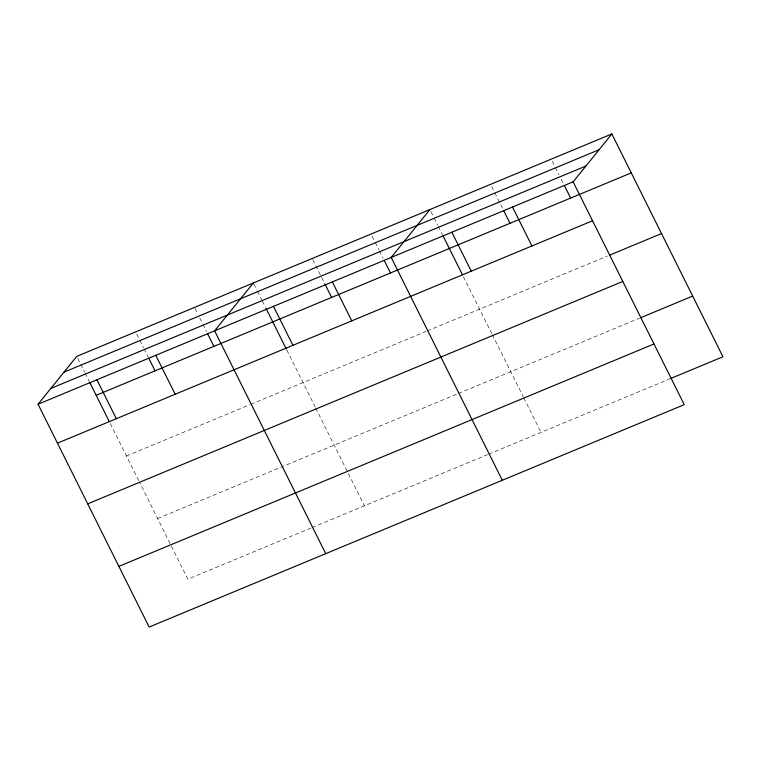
<?xml version="1.0" encoding="UTF-8"?>
<svg xmlns="http://www.w3.org/2000/svg" width="761" height="761" viewBox="0 0 761 761"><rect width="100%" height="100%" fill="white"/><g stroke="black" fill="none" stroke-linecap="round" stroke-linejoin="round"><path stroke-width="0.57" stroke-dasharray="3.81 2.85" d="M126.431 455.982L249.608 404.785M250.692 404.329L426.179 331.387M427.273 330.93L607.373 256.067M157.603 518.498L457.351 393.903M458.445 393.456L639.63 318.146M311.03 527.982L187.862 579.178L139.644 482.474M312.124 527.535L487.611 454.593M488.705 454.136L669.889 378.826M552.258 161.256L554.883 166.516M555.406 167.572L559.078 174.935M561.18 179.149L563.283 183.353M491.616 186.464L494.241 191.724M494.764 192.78L503.164 209.617M430.973 211.672L433.599 216.933M434.122 217.979L437.794 225.351M438.317 226.407L442.522 234.826M463.42 276.757L491.749 333.556M492.272 334.621L523.283 396.814M523.806 397.86L541.023 432.391M372.11 236.138L374.735 241.399M375.259 242.445L378.93 249.817M379.463 250.864L383.135 258.236M312.733 259.549L324.272 282.702M253.87 284.015L257.018 290.331M257.541 291.377L261.736 299.796M262.269 300.852L265.418 307.168M286.84 350.146L315.168 406.954M315.691 408.02L364.443 505.789M195.006 308.481L197.632 313.741M199.734 317.946L202.359 323.216M202.883 324.262L206.554 331.634M136.676 333.993L139.301 339.263M139.824 340.31L143.496 347.682M144.019 348.728L148.214 357.147M77.812 358.46L84.633 372.148M85.165 373.194L89.36 381.613M110.269 423.544L139.111 481.409"/><path stroke-width="1.14" d="M611.854 133.946L573.138 181.822L684.234 404.643L149.146 627.054L38.05 404.234L76.766 356.357L611.854 133.946L722.95 356.766L670.974 378.369M253.346 282.959L214.631 330.835L325.727 553.666M429.927 209.56L391.211 257.437L502.308 480.267M63.991 372.158L599.078 149.736M50.825 388.433L585.913 166.022M38.05 404.234L573.138 181.822M96.181 395.301L631.269 172.88M57.465 443.178L592.553 220.757M609.542 255.173L661.528 233.56M87.724 503.858L622.812 281.437M640.714 317.689L692.691 296.086M118.887 566.374L653.984 343.962M564.329 185.465L570.626 198.088M512.495 207.021L531.91 245.965M503.687 210.664L509.984 223.296M451.853 232.229L471.268 271.173M443.045 235.872L462.384 274.664M384.181 260.338L390.479 272.971M332.348 281.903L351.763 320.847M324.795 283.758L331.615 297.437M273.484 306.369L292.909 345.313M265.941 308.215L286.326 349.099M207.601 333.737L213.898 346.369M155.767 355.301L175.182 394.246M148.747 358.203L155.044 370.835M96.913 379.768L116.328 418.712M89.884 382.669L109.223 421.451"/></g></svg>
